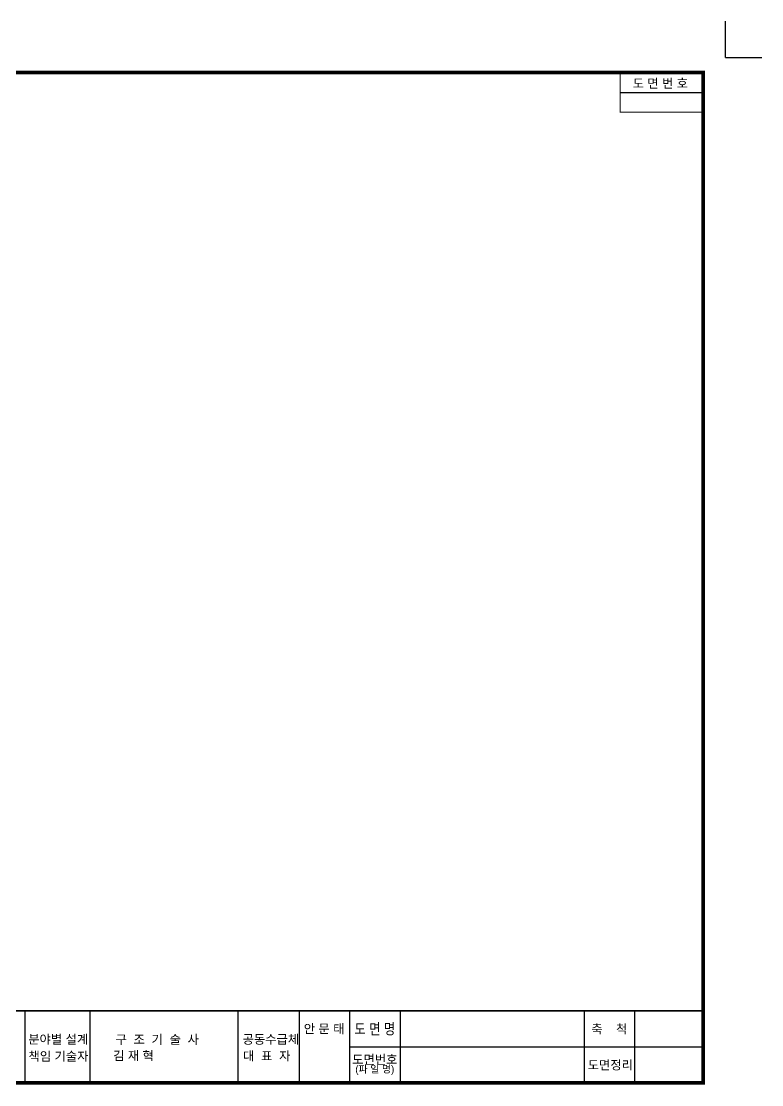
# Model space of a CAD drawing. Extents: x -20 to 861, y -20 to 606.
# Drawn here: x 451 to 861, y 17 to 606 of the extents above; entities that cross this region are included whole.
import ezdxf
from ezdxf.enums import TextEntityAlignment as Align

# ---------------------------------------------------------------- set-up
doc = ezdxf.new("R2010")
doc.units = 0
doc.layers.get('0').update_dxf_attribs({"linetype": 'CONTINUOUS'})
doc.layers.add('STR', color=3, linetype='CONTINUOUS')
doc.styles.add('T-BLOCK', font='Gngt_01.ttf')
doc.styles.add('TITLE', font='Gngt_01.ttf')

# ---------------------------------------------------------------- blocks, each defined once
blk = doc.blocks.new('$PP')
at = {"layer": 'STR'}
for q in [(0, 20), (20, 0)]:
    blk.add_line((0, 0), q, dxfattribs=at)

msp = doc.modelspace()

# ---------------------------------------------------------------- linework, layer by layer
at = {"color": 2}
for p, q in [((782.5, 567), (828.5, 567)), ((452.5, 58), (452.5, 18)), ((488.5, 58), (488.5, 18)), ((488.5, 58), (488.5, 18)), ((570.5, 58), (570.5, 18)), ((604.5, 58), (604.5, 18)), ((632.5, 58), (632.5, 18)), ((660.5, 58), (660.5, 18)), ((762.5, 58), (762.5, 18)), ((790.5, 58), (790.5, 18)), ((632.5, 38), (828.5, 38))]:
    msp.add_line(p, q, dxfattribs=at)
at = {"color": 2, "const_width": 2}
msp.add_lwpolyline([(37.5, 18), (37.5, 578), (828.5, 578), (828.5, 18)], close=True, dxfattribs=at)
at = {"color": 2}
for points, const_width in [([(782.5, 578), (782.5, 556), (828.5, 556)], 0.5), ([(37.5, 58), (828.5, 58)], 1)]:
    msp.add_lwpolyline(points, dxfattribs=dict(at, const_width=const_width))

# ---------------------------------------------------------------- block references
msp.add_blockref('$PP', (841, 586.4))

# ---------------------------------------------------------------- texts
for s, style, p in [('도 면 번 호', 'T-BLOCK', (789.46, 569.52)), ('분야별 설계', 'TITLE', (454.37, 39.7)), ('구  조  기  술  사 ', 'TITLE', (502.75, 39.59)), ('공동수급체', 'T-BLOCK', (573.19, 39.7)), ('책임 기술자', 'TITLE', (454.52, 30.31)), (' 김 재 혁', 'T-BLOCK', (499.58, 30.62)), ('대  표  자', 'T-BLOCK', (573.45, 30.48))]:
    msp.add_text(s, height=5, dxfattribs=dict(at, style=style)).set_placement(p)
at = {"color": 2, "style": 'T-BLOCK'}
for s, height, p in [('안 문 태', 5, (618.39, 48.09)), ('축    척', 5, (776.5, 48)), ('도면번호', 5, (646.5, 31.11)), ('도면정리', 5, (777.07, 28)), ('(파 일 명)', 4, (646.5, 25.37))]:
    msp.add_text(s, height=height, dxfattribs=at).set_placement(p, align=Align.MIDDLE)
at = {"color": 2, "style": 'T-BLOCK', "width": 0.841138}
msp.add_text('도 면 명', height=6, dxfattribs=at).set_placement((646.5, 48), align=Align.MIDDLE)

doc.saveas('drawing.dxf')
